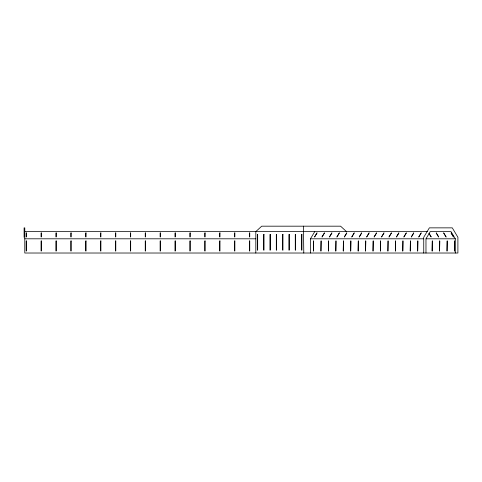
<?xml version="1.0" encoding="UTF-8"?>
<svg xmlns="http://www.w3.org/2000/svg" width="482" height="482" viewBox="0 0 482 482"><rect width="100%" height="100%" fill="white"/><g stroke="black" fill="none" stroke-linecap="round" stroke-linejoin="round"><path stroke-width="0.72" d="M310.456 253.02L310.456 238.807L314.764 231.601M429.92 232.203L425.974 238.807L425.974 253.02M24.787 231.601L427.323 231.601M430.016 231.601L451.019 231.601L455.321 238.807L455.321 253.02M24.787 238.807L255.822 238.807M310.456 238.807L423.726 238.807M426.064 238.807L455.321 238.807M346.474 231.601L340.581 226.178L261.714 226.178L255.822 231.601L255.822 253.02M429.149 233.529L431.185 236.939L428.992 233.529M303.443 226.178L303.787 253.02M423.738 253.02L423.738 237.258L429.354 227.859L452.285 227.859L457.9 237.258L457.9 253.02L24.787 253.02L24.787 227.859L24.1 227.859L24.1 237.258M316.993 232.957L314.613 236.939L316.993 232.957M324.434 232.957L322.054 236.939L324.434 232.957M331.875 232.957L329.501 236.939L331.875 232.957M339.316 232.957L336.942 236.939L339.316 232.957M346.763 232.957L344.383 236.939L346.763 232.957M354.204 232.957L351.824 236.939L354.204 232.957M361.645 232.957L359.265 236.939L361.645 232.957M369.085 232.957L366.706 236.939L369.085 232.957M376.526 232.957L374.146 236.939L376.526 232.957M383.967 232.957L381.587 236.939L383.967 232.957M391.408 232.957L389.034 236.939L391.408 232.957M398.849 232.957L396.475 236.939L398.849 232.957M406.296 232.957L403.916 236.939L406.296 232.957M413.737 232.957L411.357 236.939L413.737 232.957M421.178 232.957L418.798 236.939L421.178 232.957M26.486 232.957L26.179 232.957L26.179 236.939L26.486 236.939L26.486 232.957M41.368 232.957L41.06 232.957L41.06 236.939L41.368 236.939L41.368 232.957M56.255 232.957L55.948 232.957L55.948 236.939L56.255 236.939L56.255 232.957M71.137 232.957L70.83 232.957L70.83 236.939L71.137 236.939L71.137 232.957M86.019 232.957L85.712 232.957L85.712 236.939L86.019 236.939L86.019 232.957M100.901 232.957L100.593 232.957L100.593 236.939L100.901 236.939L100.901 232.957M115.788 232.957L115.481 232.957L115.481 236.939L115.788 236.939L115.788 232.957M130.67 232.957L130.363 232.957L130.363 236.939L130.67 236.939L130.67 232.957M145.552 232.957L145.245 232.957L145.245 236.939L145.552 236.939L145.552 232.957M160.434 232.957L160.126 232.957L160.126 236.939L160.434 236.939L160.434 232.957M175.321 232.957L175.014 232.957L175.014 236.939L175.321 236.939L175.321 232.957M190.203 232.957L189.896 232.957L189.896 236.939L190.203 236.939L190.203 232.957M205.085 232.957L204.778 232.957L204.778 236.939L205.085 236.939L205.085 232.957M219.967 232.957L219.659 232.957L219.659 236.939L219.967 236.939L219.967 232.957M234.855 232.957L234.547 232.957L234.547 236.939L234.855 236.939L234.855 232.957M249.736 232.957L249.429 232.957L249.429 236.939L249.736 236.939L249.736 232.957M436.246 232.957L438.626 236.939L436.246 232.957M443.687 232.957L446.067 236.939L443.687 232.957M451.134 232.957L453.508 236.939L451.134 232.957M257.665 234.445L257.346 234.445L257.346 250.176L257.665 250.176L257.665 234.445M263.985 234.445L263.672 234.445L263.672 250.176L263.985 250.176L263.985 234.445M270.306 234.445L269.992 234.445L269.992 250.176L270.306 250.176L270.306 234.445M276.632 234.445L276.313 234.445L276.313 250.176L276.632 250.176L276.632 234.445M282.952 234.445L282.639 234.445L282.639 250.176L282.952 250.176L282.952 234.445M289.272 234.445L288.959 234.445L288.959 250.176L289.272 250.176L289.272 234.445M295.599 234.445L295.279 234.445L295.279 250.176L295.599 250.176L295.599 234.445M301.919 234.445L301.605 234.445L301.605 250.176L301.919 250.176L301.919 234.445M26.486 240.958L26.179 240.958L26.179 251.014L26.486 251.014L26.486 240.958M41.368 240.958L41.06 240.958L41.06 251.014L41.368 251.014L41.368 240.958M56.255 240.958L55.948 240.958L55.948 251.014L56.255 251.014L56.255 240.958M71.137 240.958L70.83 240.958L70.83 251.014L71.137 251.014L71.137 240.958M86.019 240.958L85.712 240.958L85.712 251.014L86.019 251.014L86.019 240.958M100.901 240.958L100.593 240.958L100.593 251.014L100.901 251.014L100.901 240.958M115.788 240.958L115.481 240.958L115.481 251.014L115.788 251.014L115.788 240.958M130.67 240.958L130.363 240.958L130.363 251.014L130.67 251.014L130.67 240.958M145.552 240.958L145.245 240.958L145.245 251.014L145.552 251.014L145.552 240.958M160.434 240.958L160.126 240.958L160.126 251.014L160.434 251.014L160.434 240.958M175.321 240.958L175.014 240.958L175.014 251.014L175.321 251.014L175.321 240.958M190.203 240.958L189.896 240.958L189.896 251.014L190.203 251.014L190.203 240.958M205.085 240.958L204.778 240.958L204.778 251.014L205.085 251.014L205.085 240.958M219.967 240.958L219.659 240.958L219.659 251.014L219.967 251.014L219.967 240.958M234.855 240.958L234.547 240.958L234.547 251.014L234.855 251.014L234.855 240.958M249.736 240.958L249.429 240.958L249.429 251.014L249.736 251.014L249.736 240.958M313.655 240.958L313.499 251.014L313.655 240.958M321.096 240.958L320.94 251.014L321.096 240.958M328.537 240.958L328.387 251.014L328.537 240.958M335.978 240.958L335.827 251.014L335.978 240.958M343.419 240.958L343.268 251.014L343.419 240.958M350.86 240.958L350.709 251.014L350.86 240.958M358.307 240.958L358.15 251.014L358.307 240.958M365.748 240.958L365.591 251.014L365.748 240.958M373.189 240.958L373.032 251.014L373.189 240.958M380.629 240.958L380.473 251.014L380.629 240.958M388.07 240.958L387.92 251.014L388.07 240.958M395.511 240.958L395.361 251.014L395.511 240.958M402.952 240.958L402.801 251.014L402.952 240.958M410.399 240.958L410.242 251.014L410.399 240.958M417.84 240.958L417.683 251.014L417.84 240.958M432.3 240.958L432.143 251.014L432.3 240.958M439.741 240.958L439.59 251.014L439.741 240.958M447.182 240.958L447.031 251.014L447.182 240.958M454.622 240.958L454.472 251.014L454.622 240.958"/></g></svg>
